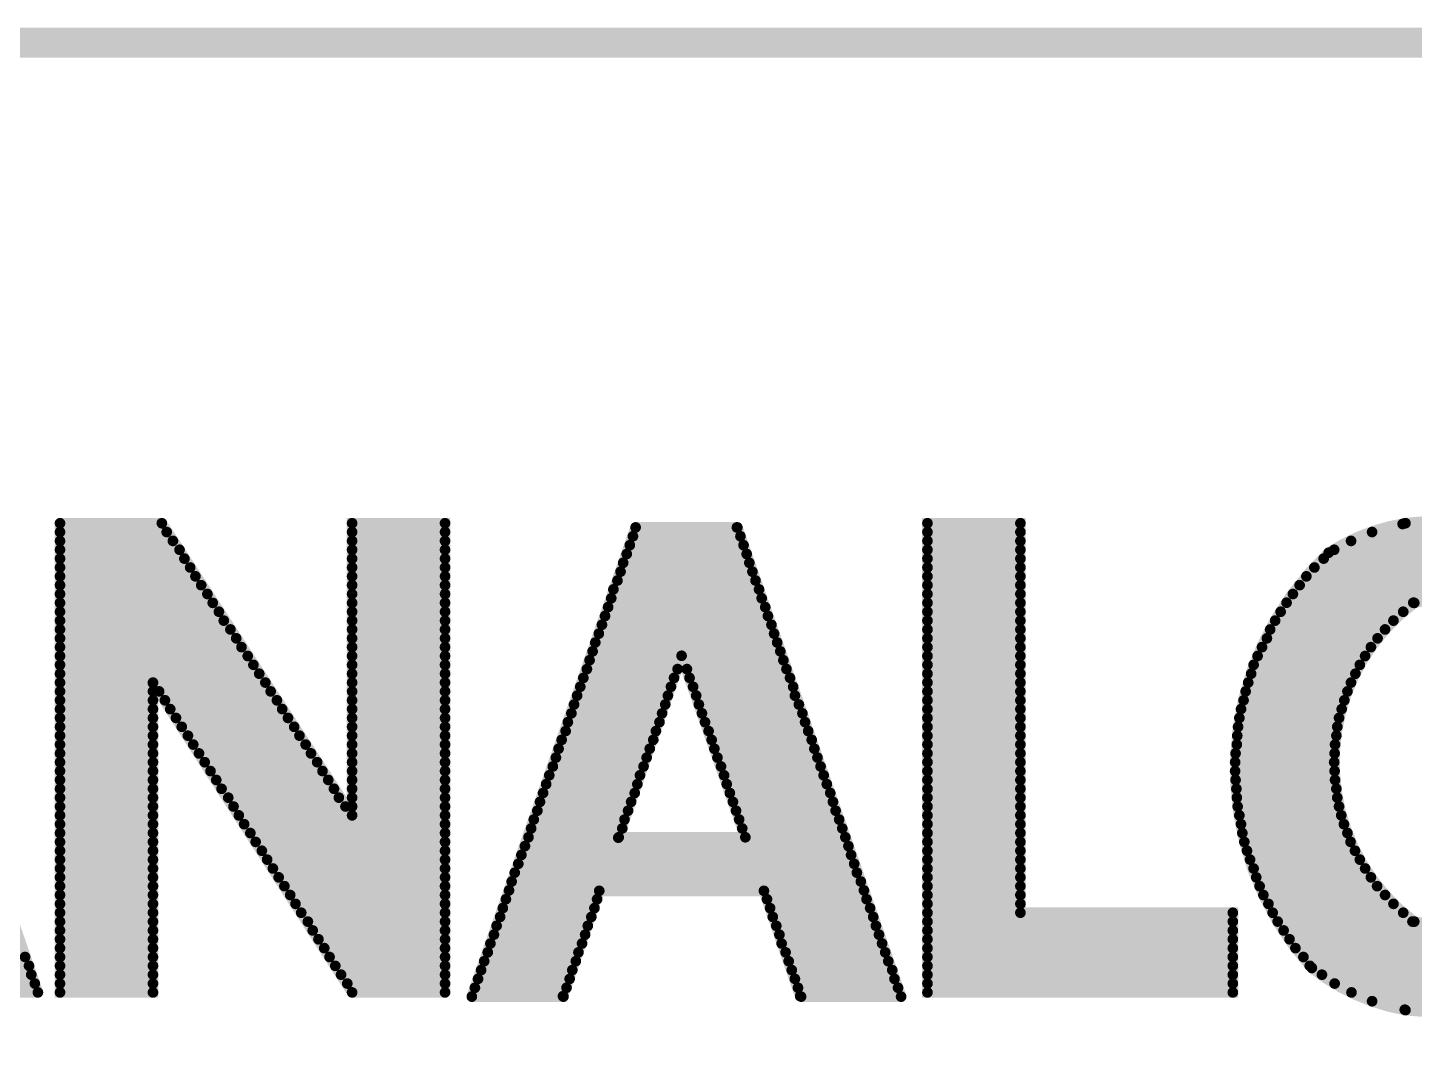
# Model space of a CAD drawing. Extents: x -3908 to 11948, y -2965 to 7442.
# Drawn here: x 9895 to 10219, y -1943.6 to -1707.8 of the extents above; entities that cross this region are included whole.
import ezdxf

# ---------------------------------------------------------------- set-up
doc = ezdxf.new("R2010")
doc.units = 0
doc.header["$MEASUREMENT"] = 0
doc.layers.get('0').update_dxf_attribs({"linetype": 'CONTINUOUS'})
doc.layers.add('2D_LINE_00', color=7, linetype='CONTINUOUS')

# ---------------------------------------------------------------- blocks, each defined once
blk = doc.blocks.new('DRAWING_66')
at = {"layer": '2D_LINE_00', "const_width": 7}
blk.add_lwpolyline([(16201, -10406.25), (11501, -10406.25), (11501, -9156.25), (16205, -9156.25), (16205, -10390)], dxfattribs=at)
blk = doc.blocks.new('SMOOTH_2$5')
at = {"const_width": 1.25}
blk.add_lwpolyline([(-0.62, 0, 1), (0.62, 0, 1)], format="xyb", close=True, dxfattribs=at)
blk = doc.blocks.new('DRAWING_265')
at = {"layer": '2D_LINE_00', "const_width": 2.5}
for points in [[(-530.89, 91.47), (-492.63, -18.16)], [(-487.46, 91.47), (-463.67, 91.47)], [(-487.46, 91.47), (-487.46, -18.16), (-465.74, -18.16), (-465.74, 54.14)], [(-463.67, 91.47), (-419.2, 23.21)], [(-419.2, 91.47), (-397.48, 91.47)], [(-419.2, 23.21), (-419.2, 91.47), (-397.48, 91.47), (-397.48, -18.16)], [(-352.95, 90.49), (-391.22, -19.14)], [(-352.95, 90.49), (-329.27, 90.49)], [(-329.17, 90.49), (-290.9, -19.14)], [(-284.74, 91.47), (-263.02, 91.47)], [(-284.74, -18.16), (-284.74, 91.47), (-263.02, 91.47), (-263.02, 0.46), (-213.38, 0.46), (-213.38, -18.16), (-284.74, -18.16)], [(-149.9, 91.3), (-173.7, 91.3)], [(-487.46, 89.41), (-462.53, 89.41)], [(-487.46, 87.34), (-461.08, 87.34)], [(-419.2, 89.41), (-397.48, 89.41)], [(-419.2, 87.34), (-397.48, 87.34)], [(-354.3, 86.35), (-327.72, 86.35)], [(-353.57, 88.42), (-328.44, 88.42)], [(-284.74, 89.41), (-263.02, 89.41)], [(-284.74, 87.34), (-263.02, 87.34)], [(-185.75, 87.34), (-138.96, 87.34)], [(-180.83, 89.41), (-143.89, 89.41)], [(-487.46, 85.27), (-459.53, 85.27)], [(-487.46, 83.2), (-458.39, 83.2)], [(-419.2, 85.27), (-397.48, 85.27)], [(-419.2, 83.2), (-397.48, 83.2)], [(-355.02, 84.28), (-326.99, 84.28)], [(-284.74, 85.27), (-263.02, 85.27)], [(-284.74, 83.2), (-263.02, 83.2)], [(-192.15, 83.2), (-132.17, 83.2)], [(-189.69, 85.27), (-135.22, 85.27)], [(-487.46, 81.13), (-457.05, 81.13)], [(-419.2, 81.13), (-397.48, 81.13)], [(-356.47, 80.15), (-325.65, 80.15)], [(-355.85, 82.22), (-326.37, 82.22)], [(-284.74, 81.13), (-263.02, 81.13)], [(-194.32, 81.13), (-130, 81.13)], [(-487.46, 79.06), (-455.81, 79.06)], [(-487.46, 77), (-454.46, 77)], [(-419.2, 79.06), (-397.48, 79.06)], [(-419.2, 77), (-397.48, 77)], [(-357.19, 78.08), (-324.93, 78.08)], [(-284.74, 79.06), (-263.02, 79.06)], [(-284.74, 77), (-263.02, 77)], [(-197.77, 77), (-125.86, 77)], [(-196.19, 79.06), (-127.73, 79.06)], [(-487.46, 74.93), (-453.02, 74.93)], [(-419.2, 74.93), (-397.48, 74.93)], [(-358.64, 73.94), (-323.48, 73.94)], [(-358.13, 76.01), (-324.1, 76.01)], [(-284.74, 74.93), (-263.02, 74.93)], [(-199.34, 74.93), (-124.19, 74.93)], [(-487.46, 72.86), (-451.77, 72.86)], [(-487.46, 70.79), (-450.33, 70.79)], [(-419.2, 72.86), (-397.48, 72.86)], [(-419.2, 70.79), (-397.48, 70.79)], [(-359.37, 71.87), (-322.65, 71.87)], [(-284.74, 72.86), (-263.02, 72.86)], [(-284.74, 70.79), (-263.02, 70.79)], [(-202.2, 70.79), (-173.56, 70.79)], [(-200.82, 72.9), (-171.2, 72.9)], [(-487.46, 68.72), (-449.19, 68.72)], [(-419.2, 68.72), (-397.48, 68.72)], [(-360.81, 67.74), (-321.2, 67.74)], [(-360.09, 69.8), (-322.03, 69.8)], [(-284.74, 68.72), (-263.02, 68.72)], [(-203.48, 68.72), (-175.84, 68.72)], [(-487.46, 66.65), (-447.64, 66.65)], [(-487.46, 64.58), (-446.29, 64.58)], [(-419.2, 66.65), (-397.48, 66.65)], [(-419.2, 64.58), (-397.48, 64.58)], [(-362.37, 63.6), (-319.86, 63.6)], [(-361.54, 65.67), (-320.58, 65.67)], [(-284.74, 66.65), (-263.02, 66.65)], [(-284.74, 64.58), (-263.02, 64.58)], [(-205.42, 64.58), (-179.56, 64.58)], [(-204.66, 66.65), (-177.8, 66.65)], [(-487.46, 62.52), (-445.05, 62.52)], [(-487.46, 60.45), (-443.6, 60.45)], [(-419.2, 62.52), (-397.48, 62.52)], [(-419.2, 60.45), (-397.48, 60.45)], [(-362.99, 61.53), (-319.13, 61.53)], [(-356.99, 17.99), (-342.2, 60.5), (-327.3, 18.09)], [(-284.74, 62.52), (-263.02, 62.52)], [(-284.74, 60.45), (-263.02, 60.45)], [(-207.59, 60.45), (-182.46, 60.45)], [(-206.55, 62.52), (-181.11, 62.52)], [(-487.46, 58.38), (-442.26, 58.38)], [(-419.2, 58.38), (-397.48, 58.38)], [(-364.33, 57.39), (-343.13, 57.39)], [(-363.71, 59.46), (-318.41, 59.46)], [(-340.96, 57.39), (-317.69, 57.39)], [(-284.74, 58.38), (-263.02, 58.38)], [(-208.52, 58.38), (-183.7, 58.38)], [(-487.46, 56.31), (-440.91, 56.31)], [(-487.46, 54.24), (-439.47, 54.24)], [(-465.74, 54.24), (-419.2, -18.16)], [(-419.2, 56.31), (-397.48, 56.31)], [(-419.2, 54.24), (-397.48, 54.24)], [(-365.16, 55.33), (-343.96, 55.33)], [(-340.34, 55.33), (-316.86, 55.33)], [(-284.74, 56.31), (-263.02, 56.31)], [(-284.74, 54.24), (-263.02, 54.24)], [(-209.78, 54.24), (-185.77, 54.24)], [(-209.09, 56.31), (-184.73, 56.31)], [(-487.46, 52.17), (-465.74, 52.17)], [(-464.29, 52.17), (-438.23, 52.17)], [(-419.2, 52.17), (-397.48, 52.17)], [(-366.61, 51.19), (-345.4, 51.19)], [(-365.88, 53.26), (-344.68, 53.26)], [(-339.51, 53.26), (-316.13, 53.26)], [(-338.79, 51.19), (-315.72, 51.19)], [(-284.74, 52.17), (-263.02, 52.17)], [(-210.38, 52.17), (-186.59, 52.17)], [(-487.46, 50.1), (-465.74, 50.1)], [(-487.46, 48.04), (-465.74, 48.04)], [(-462.94, 50.1), (-436.78, 50.1)], [(-461.7, 48.04), (-435.54, 48.04)], [(-419.2, 50.1), (-397.48, 50.1)], [(-419.2, 48.04), (-397.48, 48.04)], [(-367.33, 49.12), (-346.02, 49.12)], [(-338.16, 49.12), (-314.79, 49.12)], [(-284.74, 50.1), (-263.02, 50.1)], [(-284.74, 48.04), (-263.02, 48.04)], [(-211.46, 48.04), (-187.94, 48.04)], [(-210.87, 50.1), (-187.32, 50.1)], [(-487.46, 45.97), (-465.74, 45.97)], [(-460.36, 45.97), (-434.19, 45.97)], [(-419.2, 45.97), (-397.48, 45.97)], [(-368.78, 44.98), (-347.37, 44.98)], [(-367.95, 47.05), (-346.75, 47.05)], [(-337.44, 47.05), (-313.96, 47.05)], [(-336.72, 44.98), (-313.34, 44.98)], [(-284.74, 45.97), (-263.02, 45.97)], [(-211.85, 45.97), (-188.56, 45.97)], [(-487.46, 43.9), (-465.74, 43.9)], [(-487.46, 41.83), (-465.74, 41.83)], [(-459.01, 43.9), (-432.74, 43.9)], [(-457.57, 41.83), (-431.5, 41.83)], [(-419.2, 43.9), (-397.48, 43.9)], [(-419.2, 41.83), (-397.48, 41.83)], [(-369.3, 42.91), (-348.2, 42.91)], [(-335.89, 42.91), (-312.62, 42.91)], [(-284.74, 43.9), (-263.02, 43.9)], [(-284.74, 41.83), (-263.02, 41.83)], [(-212.35, 41.83), (-189.18, 41.83)], [(-212.15, 43.9), (-188.97, 43.9)], [(-487.46, 39.76), (-465.74, 39.76)], [(-487.46, 37.69), (-465.74, 37.69)], [(-456.33, 39.76), (-430.06, 39.76)], [(-454.98, 37.69), (-428.81, 37.69)], [(-419.2, 39.76), (-397.48, 39.76)], [(-419.2, 37.69), (-397.48, 37.69)], [(-370.95, 38.78), (-349.64, 38.78)], [(-370.23, 40.85), (-348.82, 40.85)], [(-335.17, 40.85), (-311.79, 40.85)], [(-334.54, 38.78), (-311.17, 38.78)], [(-284.74, 39.76), (-263.02, 39.76)], [(-284.74, 37.69), (-263.02, 37.69)], [(-212.74, 37.69), (-189.59, 37.69)], [(-212.44, 39.76), (-189.49, 39.76)], [(-487.46, 35.63), (-465.74, 35.63)], [(-453.64, 35.63), (-427.37, 35.63)], [(-419.2, 35.63), (-397.48, 35.63)], [(-372.29, 34.64), (-351.09, 34.64)], [(-371.57, 36.71), (-350.37, 36.71)], [(-333.82, 36.71), (-310.45, 36.71)], [(-332.99, 34.64), (-309.72, 34.64)], [(-284.74, 35.63), (-263.02, 35.63)], [(-212.84, 35.63), (-189.7, 35.63)], [(-487.46, 33.56), (-465.74, 33.56)], [(-487.46, 31.49), (-465.74, 31.49)], [(-452.29, 33.56), (-426.12, 33.56)], [(-450.95, 31.49), (-424.78, 31.49)], [(-419.2, 33.56), (-397.48, 33.56)], [(-419.2, 31.49), (-397.48, 31.49)], [(-373.12, 32.57), (-351.92, 32.57)], [(-332.27, 32.57), (-309, 32.57)], [(-284.74, 33.56), (-263.02, 33.56)], [(-284.74, 31.49), (-263.02, 31.49)], [(-212.84, 33.56), (-189.59, 33.56)], [(-212.74, 31.49), (-189.49, 31.49)], [(-487.46, 29.42), (-465.74, 29.42)], [(-449.71, 29.42), (-423.44, 29.42)], [(-419.2, 29.42), (-397.48, 29.42)], [(-374.57, 28.43), (-353.16, 28.43)], [(-373.85, 30.5), (-352.54, 30.5)], [(-331.65, 30.5), (-308.27, 30.5)], [(-330.92, 28.43), (-307.45, 28.43)], [(-284.74, 29.42), (-263.02, 29.42)], [(-212.54, 29.42), (-189.18, 29.42)], [(-487.46, 27.35), (-465.74, 27.35)], [(-487.46, 25.28), (-465.74, 25.28)], [(-448.15, 27.35), (-422.3, 27.35)], [(-446.91, 25.28), (-420.75, 25.28)], [(-419.2, 27.35), (-397.48, 27.35)], [(-419.2, 25.28), (-397.48, 25.28)], [(-375.29, 26.37), (-353.99, 26.37)], [(-330.2, 26.37), (-306.83, 26.37)], [(-284.74, 27.35), (-263.02, 27.35)], [(-284.74, 25.28), (-263.02, 25.28)], [(-212.44, 27.35), (-188.97, 27.35)], [(-212.25, 25.28), (-188.56, 25.28)], [(-487.46, 23.21), (-465.74, 23.21)], [(-445.67, 23.21), (-397.48, 23.21)], [(-376.74, 22.23), (-355.54, 22.23)], [(-375.91, 24.3), (-354.71, 24.3)], [(-329.48, 24.3), (-306.21, 24.3)], [(-328.75, 22.23), (-305.38, 22.23)], [(-284.74, 23.21), (-263.02, 23.21)], [(-211.85, 23.21), (-188.04, 23.21)], [(-487.46, 21.15), (-465.74, 21.15)], [(-487.46, 19.08), (-465.74, 19.08)], [(-444.43, 21.15), (-397.48, 21.15)], [(-442.98, 19.08), (-397.48, 19.08)], [(-377.36, 20.16), (-356.06, 20.16)], [(-328.03, 20.16), (-304.65, 20.16)], [(-284.74, 21.15), (-263.02, 21.15)], [(-284.74, 19.08), (-263.02, 19.08)], [(-211.46, 21.15), (-187.42, 21.15)], [(-211.16, 19.08), (-186.59, 19.08)], [(-487.46, 17.01), (-465.74, 17.01)], [(-441.74, 17.01), (-397.48, 17.01)], [(-378.81, 16.02), (-303.21, 16.02)], [(-377.98, 18.09), (-303.93, 18.09)], [(-356.9, 18.1), (-327.3, 18.1)], [(-284.74, 17.01), (-263.02, 17.01)], [(-210.69, 17.01), (-185.87, 17.01)], [(-487.46, 14.94), (-465.74, 14.94)], [(-487.46, 12.87), (-465.74, 12.87)], [(-440.29, 14.94), (-397.48, 14.94)], [(-439.05, 12.87), (-397.48, 12.87)], [(-380.36, 11.89), (-301.86, 11.89)], [(-379.64, 13.96), (-302.59, 13.96)], [(-284.74, 14.94), (-263.02, 14.94)], [(-284.74, 12.87), (-263.02, 12.87)], [(-210.07, 14.94), (-184.83, 14.94)], [(-209.35, 12.87), (-183.7, 12.87)], [(-487.46, 10.8), (-465.74, 10.8)], [(-487.46, 8.73), (-465.74, 8.73)], [(-437.71, 10.8), (-397.48, 10.8)], [(-436.36, 8.73), (-397.48, 8.73)], [(-381.19, 9.82), (-301.24, 9.82)], [(-284.74, 10.8), (-263.02, 10.8)], [(-284.74, 8.73), (-263.02, 8.73)], [(-208.52, 10.8), (-182.46, 10.8)], [(-207.91, 8.73), (-181.11, 8.73)], [(-487.46, 6.67), (-465.74, 6.67)], [(-435.02, 6.67), (-397.48, 6.67)], [(-382.53, 5.68), (-299.59, 5.68)], [(-381.91, 7.75), (-300.31, 7.75)], [(-314.48, -19.04), (-322.96, 5.58), (-361.44, 5.58), (-369.92, -19.04)], [(-284.74, 6.67), (-263.02, 6.67)], [(-207.12, 6.67), (-179.66, 6.67)], [(-487.46, 4.6), (-465.74, 4.6)], [(-487.46, 2.53), (-465.74, 2.53)], [(-433.67, 4.6), (-397.48, 4.6)], [(-432.43, 2.53), (-397.48, 2.53)], [(-383.26, 3.61), (-361.95, 3.61)], [(-322.24, 3.61), (-298.97, 3.61)], [(-284.74, 4.6), (-263.02, 4.6)], [(-284.74, 2.53), (-263.02, 2.53)], [(-206.24, 4.6), (-177.8, 4.6)], [(-205.06, 2.53), (-175.84, 2.53)], [(-487.46, 0.46), (-465.74, 0.46)], [(-431.09, 0.46), (-397.48, 0.46)], [(-384.6, -0.52), (-363.3, -0.52)], [(-383.98, 1.54), (-362.57, 1.54)], [(-321.51, 1.54), (-298.14, 1.54)], [(-320.89, -0.52), (-297.42, -0.52)], [(-284.74, 0.46), (-213.38, 0.46)], [(-204.07, 0.46), (-173.56, 0.46)], [(-487.46, -1.61), (-465.74, -1.61)], [(-487.46, -3.68), (-465.74, -3.68)], [(-429.54, -1.61), (-397.48, -1.61)], [(-428.4, -3.68), (-397.48, -3.68)], [(-385.43, -2.59), (-364.12, -2.59)], [(-320.07, -2.59), (-296.79, -2.59)], [(-284.74, -1.61), (-213.38, -1.61)], [(-284.74, -3.68), (-213.38, -3.68)], [(-202.89, -1.6), (-171.4, -1.6)], [(-201.51, -3.68), (-122.61, -3.68)], [(-487.46, -5.74), (-465.74, -5.74)], [(-427.06, -5.74), (-397.48, -5.74)], [(-386.88, -6.73), (-365.47, -6.73)], [(-386.05, -4.66), (-364.74, -4.66)], [(-319.34, -4.66), (-296.07, -4.66)], [(-318.82, -6.73), (-295.35, -6.73)], [(-284.74, -5.74), (-213.38, -5.74)], [(-200.13, -5.74), (-124.09, -5.74)], [(-518.9, -9.88), (-495.63, -9.88)], [(-487.46, -7.81), (-465.74, -7.81)], [(-487.46, -9.88), (-465.74, -9.88)], [(-425.71, -7.81), (-397.48, -7.81)], [(-424.47, -9.88), (-397.48, -9.88)], [(-388.33, -10.87), (-366.92, -10.87)], [(-387.5, -8.8), (-366.3, -8.8)], [(-317.89, -8.8), (-294.62, -8.8)], [(-317.17, -10.87), (-293.9, -10.87)], [(-284.74, -7.81), (-213.38, -7.81)], [(-284.74, -9.88), (-213.38, -9.88)], [(-198.75, -7.81), (-125.86, -7.81)], [(-196.88, -9.88), (-127.64, -9.88)], [(-518.17, -11.95), (-494.7, -11.95)], [(-517.45, -14.02), (-494.18, -14.02)], [(-487.46, -11.95), (-465.74, -11.95)], [(-487.46, -14.02), (-465.74, -14.02)], [(-423.13, -11.95), (-397.48, -11.95)], [(-421.78, -14.02), (-397.48, -14.02)], [(-389.05, -12.94), (-367.74, -12.94)], [(-316.45, -12.94), (-292.97, -12.94)], [(-284.74, -11.95), (-213.38, -11.95)], [(-284.74, -14.02), (-213.38, -14.02)], [(-195.4, -11.95), (-129.9, -11.95)], [(-192.55, -14.02), (-132.07, -14.02)], [(-516.73, -16.09), (-493.35, -16.09)], [(-487.46, -16.09), (-465.74, -16.09)], [(-420.33, -16.09), (-397.48, -16.09)], [(-390.5, -17.07), (-369.09, -17.07)], [(-389.77, -15), (-368.36, -15)], [(-315.72, -15), (-292.45, -15)], [(-315, -17.07), (-291.62, -17.07)], [(-284.74, -16.09), (-213.38, -16.09)], [(-189.59, -16.09), (-134.92, -16.09)], [(-516, -18.16), (-492.63, -18.16)], [(-487.46, -18.16), (-465.74, -18.16)], [(-419.2, -18.16), (-397.48, -18.16)], [(-391.22, -19.14), (-369.81, -19.14)], [(-314.27, -19.14), (-290.9, -19.14)], [(-284.74, -18.16), (-213.38, -18.16)], [(-185.65, -18.16), (-138.47, -18.16)], [(-180.83, -20.22), (-142.71, -20.22)], [(-173.2, -22.2), (-149.5, -22.2)]]:
    blk.add_lwpolyline(points, dxfattribs=at)
for points in [[(-173.04, -22.29, -0.125), (-194.91, -12.44, -0.408602), (-190.97, 84.58, -0.105987), (-173.04, 91.47)], [(-173.15, 91.47, -0.064667), (-149.7, 91.47)], [(-171.1, 72.9, -0.117031), (-150.2, 72.9)], [(-170.98, 72.86, 0.501309), (-170.98, -1.61)], [(-171.4, -1.6, 0.085291), (-150.3, -1.6)], [(-173.04, -22.29, 0.060725), (-149.21, -22.29)]]:
    blk.add_lwpolyline(points, format="xyb", dxfattribs=at)
at = {"layer": '2D_LINE_00'}
for p in [(-487.46, 91.47), (-487.46, 91.47), (-463.67, 91.47), (-463.67, 91.47), (-419.2, 91.47), (-419.2, 91.47), (-397.48, 91.47), (-397.48, 91.47), (-352.95, 90.49), (-352.95, 90.49), (-329.27, 90.49), (-329.17, 90.49), (-284.74, 91.47), (-284.74, 91.47), (-263.02, 91.47), (-263.02, 91.47), (-173.7, 91.3), (-173.15, 91.47), (-173.04, 91.47), (-487.46, 89.41), (-487.46, 87.34), (-462.53, 89.41), (-461.08, 87.34), (-419.2, 89.41), (-419.2, 87.34), (-397.48, 89.41), (-397.48, 87.34), (-354.3, 86.35), (-353.57, 88.42), (-328.44, 88.42), (-327.72, 86.35), (-284.74, 89.41), (-284.74, 87.34), (-263.02, 89.41), (-263.02, 87.34), (-185.75, 87.34), (-180.83, 89.41), (-487.46, 85.27), (-487.46, 83.2), (-459.53, 85.27), (-458.39, 83.2), (-419.2, 85.27), (-419.2, 83.2), (-397.48, 85.27), (-397.48, 83.2), (-355.02, 84.28), (-326.99, 84.28), (-284.74, 85.27), (-284.74, 83.2), (-263.02, 85.27), (-263.02, 83.2), (-192.15, 83.2), (-190.97, 84.58), (-189.69, 85.27), (-487.46, 81.13), (-457.05, 81.13), (-419.2, 81.13), (-397.48, 81.13), (-356.47, 80.15), (-355.85, 82.22), (-326.37, 82.22), (-325.65, 80.15), (-284.74, 81.13), (-263.02, 81.13), (-194.32, 81.13), (-487.46, 79.06), (-487.46, 77), (-455.81, 79.06), (-454.46, 77), (-419.2, 79.06), (-419.2, 77), (-397.48, 79.06), (-397.48, 77), (-357.19, 78.08), (-324.93, 78.08), (-284.74, 79.06), (-284.74, 77), (-263.02, 79.06), (-263.02, 77), (-197.77, 77), (-196.19, 79.06), (-487.46, 74.93), (-453.02, 74.93), (-419.2, 74.93), (-397.48, 74.93), (-358.64, 73.94), (-358.13, 76.01), (-324.1, 76.01), (-323.48, 73.94), (-284.74, 74.93), (-263.02, 74.93), (-199.34, 74.93), (-487.46, 72.86), (-487.46, 70.79), (-451.77, 72.86), (-450.33, 70.79), (-419.2, 72.86), (-419.2, 70.79), (-397.48, 72.86), (-397.48, 70.79), (-359.37, 71.87), (-322.65, 71.87), (-284.74, 72.86), (-284.74, 70.79), (-263.02, 72.86), (-263.02, 70.79), (-202.2, 70.79), (-200.82, 72.9), (-173.56, 70.79), (-171.2, 72.9), (-171.1, 72.9), (-170.98, 72.86), (-487.46, 68.72), (-449.19, 68.72), (-419.2, 68.72), (-397.48, 68.72), (-360.81, 67.74), (-360.09, 69.8), (-322.03, 69.8), (-321.2, 67.74), (-284.74, 68.72), (-263.02, 68.72), (-203.48, 68.72), (-175.84, 68.72), (-487.46, 66.65), (-487.46, 64.58), (-447.64, 66.65), (-446.29, 64.58), (-419.2, 66.65), (-419.2, 64.58), (-397.48, 66.65), (-397.48, 64.58), (-362.37, 63.6), (-361.54, 65.67), (-320.58, 65.67), (-319.86, 63.6), (-284.74, 66.65), (-284.74, 64.58), (-263.02, 66.65), (-263.02, 64.58), (-205.42, 64.58), (-204.66, 66.65), (-179.56, 64.58), (-177.8, 66.65), (-487.46, 62.52), (-487.46, 60.45), (-445.05, 62.52), (-443.6, 60.45), (-419.2, 62.52), (-419.2, 60.45), (-397.48, 62.52), (-397.48, 60.45), (-362.99, 61.53), (-342.2, 60.5), (-319.13, 61.53), (-284.74, 62.52), (-284.74, 60.45), (-263.02, 62.52), (-263.02, 60.45), (-207.59, 60.45), (-206.55, 62.52), (-182.46, 60.45), (-181.11, 62.52), (-487.46, 58.38), (-442.26, 58.38), (-419.2, 58.38), (-397.48, 58.38), (-364.33, 57.39), (-363.71, 59.46), (-343.13, 57.39), (-340.96, 57.39), (-318.41, 59.46), (-317.69, 57.39), (-284.74, 58.38), (-263.02, 58.38), (-208.52, 58.38), (-183.7, 58.38), (-487.46, 56.31), (-487.46, 54.24), (-465.74, 54.24), (-465.74, 54.14), (-440.91, 56.31), (-439.47, 54.24), (-419.2, 56.31), (-419.2, 54.24), (-397.48, 56.31), (-397.48, 54.24), (-365.16, 55.33), (-343.96, 55.33), (-340.34, 55.33), (-316.86, 55.33), (-284.74, 56.31), (-284.74, 54.24), (-263.02, 56.31), (-263.02, 54.24), (-209.78, 54.24), (-209.09, 56.31), (-185.77, 54.24), (-184.73, 56.31), (-487.46, 52.17), (-465.74, 52.17), (-464.29, 52.17), (-438.23, 52.17), (-419.2, 52.17), (-397.48, 52.17), (-366.61, 51.19), (-365.88, 53.26), (-345.4, 51.19), (-344.68, 53.26), (-339.51, 53.26), (-338.79, 51.19), (-316.13, 53.26), (-315.72, 51.19), (-284.74, 52.17), (-263.02, 52.17), (-210.38, 52.17), (-186.59, 52.17), (-487.46, 50.1), (-487.46, 48.04), (-465.74, 50.1), (-465.74, 48.04), (-462.94, 50.1), (-461.7, 48.04), (-436.78, 50.1), (-435.54, 48.04), (-419.2, 50.1), (-419.2, 48.04), (-397.48, 50.1), (-397.48, 48.04), (-367.33, 49.12), (-346.02, 49.12), (-338.16, 49.12), (-314.79, 49.12), (-284.74, 50.1), (-284.74, 48.04), (-263.02, 50.1), (-263.02, 48.04), (-211.46, 48.04), (-210.87, 50.1), (-187.94, 48.04), (-187.32, 50.1), (-487.46, 45.97), (-465.74, 45.97), (-460.36, 45.97), (-434.19, 45.97), (-419.2, 45.97), (-397.48, 45.97), (-368.78, 44.98), (-367.95, 47.05), (-347.37, 44.98), (-346.75, 47.05), (-337.44, 47.05), (-336.72, 44.98), (-313.96, 47.05), (-313.34, 44.98), (-284.74, 45.97), (-263.02, 45.97), (-211.85, 45.97), (-188.56, 45.97), (-487.46, 43.9), (-487.46, 41.83), (-465.74, 43.9), (-465.74, 41.83), (-459.01, 43.9), (-457.57, 41.83), (-432.74, 43.9), (-431.5, 41.83), (-419.2, 43.9), (-419.2, 41.83), (-397.48, 43.9), (-397.48, 41.83), (-369.3, 42.91), (-348.2, 42.91), (-335.89, 42.91), (-312.62, 42.91), (-284.74, 43.9), (-284.74, 41.83), (-263.02, 43.9), (-263.02, 41.83), (-212.35, 41.83), (-212.15, 43.9), (-189.18, 41.83), (-188.97, 43.9), (-487.46, 39.76), (-487.46, 37.69), (-465.74, 39.76), (-465.74, 37.69), (-456.33, 39.76), (-454.98, 37.69), (-430.06, 39.76), (-428.81, 37.69), (-419.2, 39.76), (-419.2, 37.69), (-397.48, 39.76), (-397.48, 37.69), (-370.95, 38.78), (-370.23, 40.85), (-349.64, 38.78), (-348.82, 40.85), (-335.17, 40.85), (-334.54, 38.78), (-311.79, 40.85), (-311.17, 38.78), (-284.74, 39.76), (-284.74, 37.69), (-263.02, 39.76), (-263.02, 37.69), (-212.74, 37.69), (-212.44, 39.76), (-189.59, 37.69), (-189.49, 39.76), (-487.46, 35.63), (-465.74, 35.63), (-453.64, 35.63), (-427.37, 35.63), (-419.2, 35.63), (-397.48, 35.63), (-372.29, 34.64), (-371.57, 36.71), (-351.09, 34.64), (-350.37, 36.71), (-333.82, 36.71), (-332.99, 34.64), (-310.45, 36.71), (-309.72, 34.64), (-284.74, 35.63), (-263.02, 35.63), (-212.84, 35.63), (-189.7, 35.63), (-487.46, 33.56), (-487.46, 31.49), (-465.74, 33.56), (-465.74, 31.49), (-452.29, 33.56), (-450.95, 31.49), (-426.12, 33.56), (-424.78, 31.49), (-419.2, 33.56), (-419.2, 31.49), (-397.48, 33.56), (-397.48, 31.49), (-373.12, 32.57), (-351.92, 32.57), (-332.27, 32.57), (-309, 32.57), (-284.74, 33.56), (-284.74, 31.49), (-263.02, 33.56), (-263.02, 31.49), (-212.84, 33.56), (-212.74, 31.49), (-189.59, 33.56), (-189.49, 31.49), (-487.46, 29.42), (-465.74, 29.42), (-449.71, 29.42), (-423.44, 29.42), (-419.2, 29.42), (-397.48, 29.42), (-374.57, 28.43), (-373.85, 30.5), (-353.16, 28.43), (-352.54, 30.5), (-331.65, 30.5), (-330.92, 28.43), (-308.27, 30.5), (-307.45, 28.43), (-284.74, 29.42), (-263.02, 29.42), (-212.54, 29.42), (-189.18, 29.42), (-487.46, 27.35), (-487.46, 25.28), (-465.74, 27.35), (-465.74, 25.28), (-448.15, 27.35), (-446.91, 25.28), (-422.3, 27.35), (-420.75, 25.28), (-419.2, 27.35), (-419.2, 25.28), (-397.48, 27.35), (-397.48, 25.28), (-375.29, 26.37), (-353.99, 26.37), (-330.2, 26.37), (-306.83, 26.37), (-284.74, 27.35), (-284.74, 25.28), (-263.02, 27.35), (-263.02, 25.28), (-212.44, 27.35), (-212.25, 25.28), (-188.97, 27.35), (-188.56, 25.28), (-487.46, 23.21), (-465.74, 23.21), (-445.67, 23.21), (-419.2, 23.21), (-419.2, 23.21), (-397.48, 23.21), (-376.74, 22.23), (-375.91, 24.3), (-355.54, 22.23), (-354.71, 24.3), (-329.48, 24.3), (-328.75, 22.23), (-306.21, 24.3), (-305.38, 22.23), (-284.74, 23.21), (-263.02, 23.21), (-211.85, 23.21), (-188.04, 23.21), (-487.46, 21.15), (-487.46, 19.08), (-465.74, 21.15), (-465.74, 19.08), (-444.43, 21.15), (-442.98, 19.08), (-397.48, 21.15), (-397.48, 19.08), (-377.36, 20.16), (-356.06, 20.16), (-328.03, 20.16), (-304.65, 20.16), (-284.74, 21.15), (-284.74, 19.08), (-263.02, 21.15), (-263.02, 19.08), (-211.46, 21.15), (-211.16, 19.08), (-187.42, 21.15), (-186.59, 19.08), (-487.46, 17.01), (-465.74, 17.01), (-441.74, 17.01), (-397.48, 17.01), (-378.81, 16.02), (-377.98, 18.09), (-356.99, 17.99), (-356.9, 18.1), (-327.3, 18.1), (-327.3, 18.09), (-303.93, 18.09), (-303.21, 16.02), (-284.74, 17.01), (-263.02, 17.01), (-210.69, 17.01), (-185.87, 17.01), (-487.46, 14.94), (-487.46, 12.87), (-465.74, 14.94), (-465.74, 12.87), (-440.29, 14.94), (-439.05, 12.87), (-397.48, 14.94), (-397.48, 12.87), (-380.36, 11.89), (-379.64, 13.96), (-302.59, 13.96), (-301.86, 11.89), (-284.74, 14.94), (-284.74, 12.87), (-263.02, 14.94), (-263.02, 12.87), (-210.07, 14.94), (-209.35, 12.87), (-184.83, 14.94), (-183.7, 12.87), (-487.46, 10.8), (-487.46, 8.73), (-465.74, 10.8), (-465.74, 8.73), (-437.71, 10.8), (-436.36, 8.73), (-397.48, 10.8), (-397.48, 8.73), (-381.19, 9.82), (-301.24, 9.82), (-284.74, 10.8), (-284.74, 8.73), (-263.02, 10.8), (-263.02, 8.73), (-208.52, 10.8), (-207.91, 8.73), (-182.46, 10.8), (-181.11, 8.73), (-487.46, 6.67), (-465.74, 6.67), (-435.02, 6.67), (-397.48, 6.67), (-382.53, 5.68), (-381.91, 7.75), (-361.44, 5.58), (-322.96, 5.58), (-300.31, 7.75), (-299.59, 5.68), (-284.74, 6.67), (-263.02, 6.67), (-207.12, 6.67), (-179.66, 6.67), (-487.46, 4.6), (-487.46, 2.53), (-465.74, 4.6), (-465.74, 2.53), (-433.67, 4.6), (-432.43, 2.53), (-397.48, 4.6), (-397.48, 2.53), (-383.26, 3.61), (-361.95, 3.61), (-322.24, 3.61), (-298.97, 3.61), (-284.74, 4.6), (-284.74, 2.53), (-263.02, 4.6), (-263.02, 2.53), (-206.24, 4.6), (-205.06, 2.53), (-177.8, 4.6), (-175.84, 2.53), (-487.46, 0.46), (-465.74, 0.46), (-431.09, 0.46), (-397.48, 0.46), (-384.6, -0.52), (-383.98, 1.54), (-363.3, -0.52), (-362.57, 1.54), (-321.51, 1.54), (-320.89, -0.52), (-298.14, 1.54), (-297.42, -0.52), (-284.74, 0.46), (-263.02, 0.46), (-213.38, 0.46), (-213.38, 0.46), (-204.07, 0.46), (-173.56, 0.46), (-487.46, -1.61), (-487.46, -3.68), (-465.74, -1.61), (-465.74, -3.68), (-429.54, -1.61), (-428.4, -3.68), (-397.48, -1.61), (-397.48, -3.68), (-385.43, -2.59), (-364.12, -2.59), (-320.07, -2.59), (-296.79, -2.59), (-284.74, -1.61), (-284.74, -3.68), (-213.38, -1.61), (-213.38, -3.68), (-202.89, -1.6), (-201.51, -3.68), (-171.4, -1.6), (-171.4, -1.6), (-170.98, -1.61), (-487.46, -5.74), (-465.74, -5.74), (-427.06, -5.74), (-397.48, -5.74), (-386.88, -6.73), (-386.05, -4.66), (-365.47, -6.73), (-364.74, -4.66), (-319.34, -4.66), (-318.82, -6.73), (-296.07, -4.66), (-295.35, -6.73), (-284.74, -5.74), (-213.38, -5.74), (-200.13, -5.74), (-495.63, -9.88), (-487.46, -7.81), (-487.46, -9.88), (-465.74, -7.81), (-465.74, -9.88), (-425.71, -7.81), (-424.47, -9.88), (-397.48, -7.81), (-397.48, -9.88), (-388.33, -10.87), (-387.5, -8.8), (-366.92, -10.87), (-366.3, -8.8), (-317.89, -8.8), (-317.17, -10.87), (-294.62, -8.8), (-293.9, -10.87), (-284.74, -7.81), (-284.74, -9.88), (-213.38, -7.81), (-213.38, -9.88), (-198.75, -7.81), (-196.88, -9.88), (-494.7, -11.95), (-494.18, -14.02), (-487.46, -11.95), (-487.46, -14.02), (-465.74, -11.95), (-465.74, -14.02), (-423.13, -11.95), (-421.78, -14.02), (-397.48, -11.95), (-397.48, -14.02), (-389.05, -12.94), (-367.74, -12.94), (-316.45, -12.94), (-292.97, -12.94), (-284.74, -11.95), (-284.74, -14.02), (-213.38, -11.95), (-213.38, -14.02), (-195.4, -11.95), (-194.91, -12.44), (-192.55, -14.02), (-493.35, -16.09), (-487.46, -16.09), (-465.74, -16.09), (-420.33, -16.09), (-397.48, -16.09), (-390.5, -17.07), (-389.77, -15), (-369.09, -17.07), (-368.36, -15), (-315.72, -15), (-315, -17.07), (-292.45, -15), (-291.62, -17.07), (-284.74, -16.09), (-213.38, -16.09), (-189.59, -16.09), (-492.63, -18.16), (-492.63, -18.16), (-487.46, -18.16), (-487.46, -18.16), (-465.74, -18.16), (-465.74, -18.16), (-419.2, -18.16), (-419.2, -18.16), (-397.48, -18.16), (-397.48, -18.16), (-391.22, -19.14), (-391.22, -19.14), (-369.92, -19.04), (-369.81, -19.14), (-314.48, -19.04), (-314.27, -19.14), (-290.9, -19.14), (-290.9, -19.14), (-284.74, -18.16), (-284.74, -18.16), (-284.74, -18.16), (-213.38, -18.16), (-213.38, -18.16), (-185.65, -18.16), (-180.83, -20.22), (-173.2, -22.2), (-173.04, -22.29), (-173.04, -22.29)]:
    blk.add_blockref('SMOOTH_2$5', p, dxfattribs=at)

msp = doc.modelspace()

# ---------------------------------------------------------------- block references
for name, p in [('DRAWING_66', (-4260, 7445)), ('DRAWING_265', (10390, -1915))]:
    msp.add_blockref(name, p)

doc.saveas('drawing.dxf')
